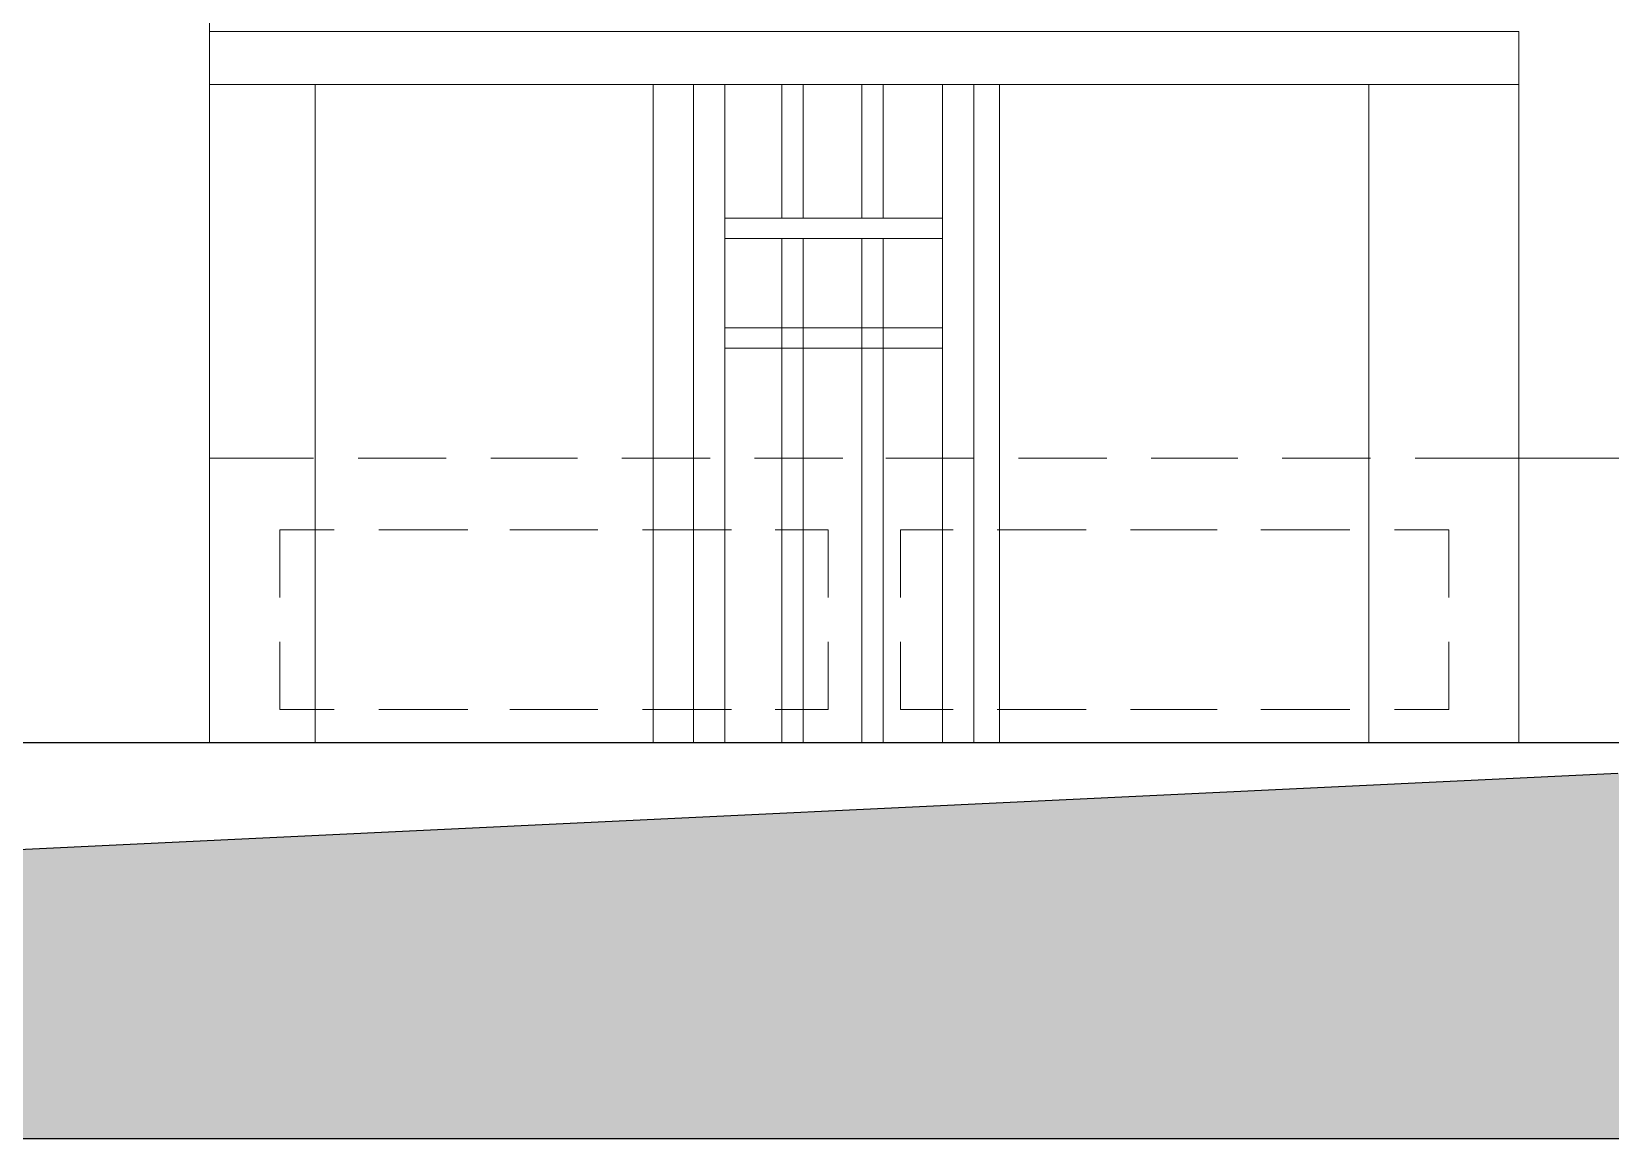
# Model space of a CAD drawing. Header units: millimetres. Extents: x 36506 to 50031, y -23731 to -18007.
# Drawn here: x 40814 to 45241, y -23731 to -20629 of the extents above; entities that cross this region are included whole.
import ezdxf

# ---------------------------------------------------------------- set-up
doc = ezdxf.new("R2010")
doc.units = ezdxf.units.MM
for name, color, linetype, lineweight in [('A-ALV-___-___-EXI', 250, 'Continuous', 25), ('A-BAS-___-___-EXI', 250, 'Continuous', 25), ('A-CER-___-___-EXI', 250, 'Continuous', 25), ('A-POR-___-___-EXI', 250, 'Continuous', 25)]:
    doc.layers.add(name, color=color, linetype=linetype, lineweight=lineweight)

msp = doc.modelspace()

# ---------------------------------------------------------------- hatches: boundary and pattern name
at = {"layer": 'A-BAS-___-___-EXI', "true_color": 0xcb9898}
msp.add_hatch(color=253, dxfattribs=at).paths.add_polyline_path([(49605.6, -23730.7), (49605.6, -22620), (45697.1, -22620), (45577.4, -22628.4), (45262, -22707), (39295.7, -22991.4), (37205.6, -23222.5), (36505.6, -23222.5), (36505.6, -23730.7), (45577.4, -23730.7)])

# ---------------------------------------------------------------- linework, layer by layer
at = {"layer": 'A-ALV-___-___-EXI', "color": 250, "lineweight": 9}
for p, q in [((41313.7, -22622.5), (41313.7, -20286.7)), ((41313.7, -20776.8), (44984.6, -20776.8)), ((41609.6, -22622.5), (41609.6, -20776.8)), ((44563.9, -22622.5), (44563.9, -20776.8))]:
    msp.add_line(p, q, dxfattribs=at)
at = {"layer": 'A-ALV-___-___-EXI'}
msp.add_line((45661.4, -22622.5), (37205.6, -22622.5), dxfattribs=at)
at = {"layer": 'A-ALV-___-___-EXI', "color": 250, "lineweight": 9, "flags": 128}
msp.add_lwpolyline([(44984.6, -22622.5), (44984.6, -20628.9), (41313.7, -20628.9)], dxfattribs=at)
at = {"layer": 'A-BAS-___-___-EXI'}
msp.add_line((39295.7, -22991.4), (45262, -22707), dxfattribs=at)
msp.add_lwpolyline([(37205.6, -23222.5), (36505.6, -23222.5), (36505.6, -23730.7), (49605.6, -23730.7), (49605.6, -22620), (45697.1, -22620), (45661.4, -22622.5)], dxfattribs=at)
at = {"layer": 'A-CER-___-___-EXI', "lineweight": 15}
for p, q in [((41313.7, -21824), (41605, -21824)), ((41729.8, -21824), (41977.2, -21824)), ((42102, -21824), (42344.7, -21824)), ((42469.6, -21824), (42716.9, -21824)), ((42841.7, -21824), (43089.1, -21824)), ((43209.3, -21824), (43456.6, -21824)), ((43581.5, -21824), (43828.8, -21824)), ((43953.6, -21824), (44196.4, -21824)), ((44321.2, -21824), (44568.5, -21824)), ((41787.6, -22025.1), (42037.3, -22025.1)), ((42155.2, -22025.1), (42402.5, -22025.1)), ((42527.3, -22025.1), (42777, -22025.1)), ((43771, -22025.1), (43521.4, -22025.1)), ((44138.6, -22025.1), (43895.8, -22025.1)), ((44510.7, -22025.1), (44261.1, -22025.1)), ((42037.3, -22529), (41787.6, -22529)), ((42402.5, -22529), (42155.2, -22529)), ((42777, -22529), (42527.3, -22529)), ((43521.4, -22529), (43771, -22529)), ((43895.8, -22529), (44138.6, -22529)), ((44261.1, -22529), (44510.7, -22529))]:
    msp.add_line(p, q, dxfattribs=at)
at = {"layer": 'A-CER-___-___-EXI', "lineweight": 15, "flags": 128}
for points in [[(44693.4, -21824), (44984.6, -21824), (49309.7, -21824)], [(41510.2, -22214.7), (41510.2, -22025.1), (41662.8, -22025.1)], [(42899.5, -22025.1), (43047.5, -22025.1), (43047.5, -22214.7)], [(43398.8, -22025.1), (43250.9, -22025.1), (43250.9, -22214.7)], [(44788.1, -22214.7), (44788.1, -22025.1), (44635.6, -22025.1)], [(41662.8, -22529), (41510.2, -22529), (41510.2, -22339.5)], [(43047.5, -22339.5), (43047.5, -22529), (42899.5, -22529)], [(43250.9, -22339.5), (43250.9, -22529), (43398.8, -22529)], [(44635.6, -22529), (44788.1, -22529), (44788.1, -22339.5)]]:
    msp.add_lwpolyline(points, dxfattribs=at)
at = {"layer": 'A-POR-___-___-EXI', "color": 250, "lineweight": 9}
for p, q in [((42557.4, -22622.5), (42557.4, -20776.8)), ((43528.3, -22622.5), (43528.3, -20776.8))]:
    msp.add_line(p, q, dxfattribs=at)
at = {"layer": 'A-POR-___-___-EXI', "lineweight": 15}
for p, q in [((42670.7, -22622.5), (42670.7, -20776.8)), ((42758.5, -22622.5), (42758.5, -20776.8)), ((42918, -21151.3), (42918, -20776.8)), ((42978.1, -21151.3), (42978.1, -20776.8)), ((43142.2, -21151.3), (43142.2, -20776.8)), ((43202.3, -21151.3), (43202.3, -20776.8)), ((43368.8, -22622.5), (43368.8, -20776.8)), ((43456.6, -22622.5), (43456.6, -20776.8)), ((43368.8, -21151.3), (42758.5, -21151.3)), ((43368.8, -21209.1), (42758.5, -21209.1)), ((43368.8, -21458.7), (42758.5, -21458.7)), ((43368.8, -21516.5), (42758.5, -21516.5))]:
    msp.add_line(p, q, dxfattribs=at)
at = {"layer": 'A-POR-___-___-EXI', "lineweight": 15, "flags": 128}
for points in [[(42918, -22622.5), (42918, -21458.7), (42918, -21209.1)], [(42978.1, -22622.5), (42978.1, -21458.7), (42978.1, -21209.1)], [(43142.2, -22622.5), (43142.2, -21458.7), (43142.2, -21209.1)], [(43202.3, -22622.5), (43202.3, -21458.7), (43202.3, -21209.1)]]:
    msp.add_lwpolyline(points, dxfattribs=at)

doc.saveas('drawing.dxf')
